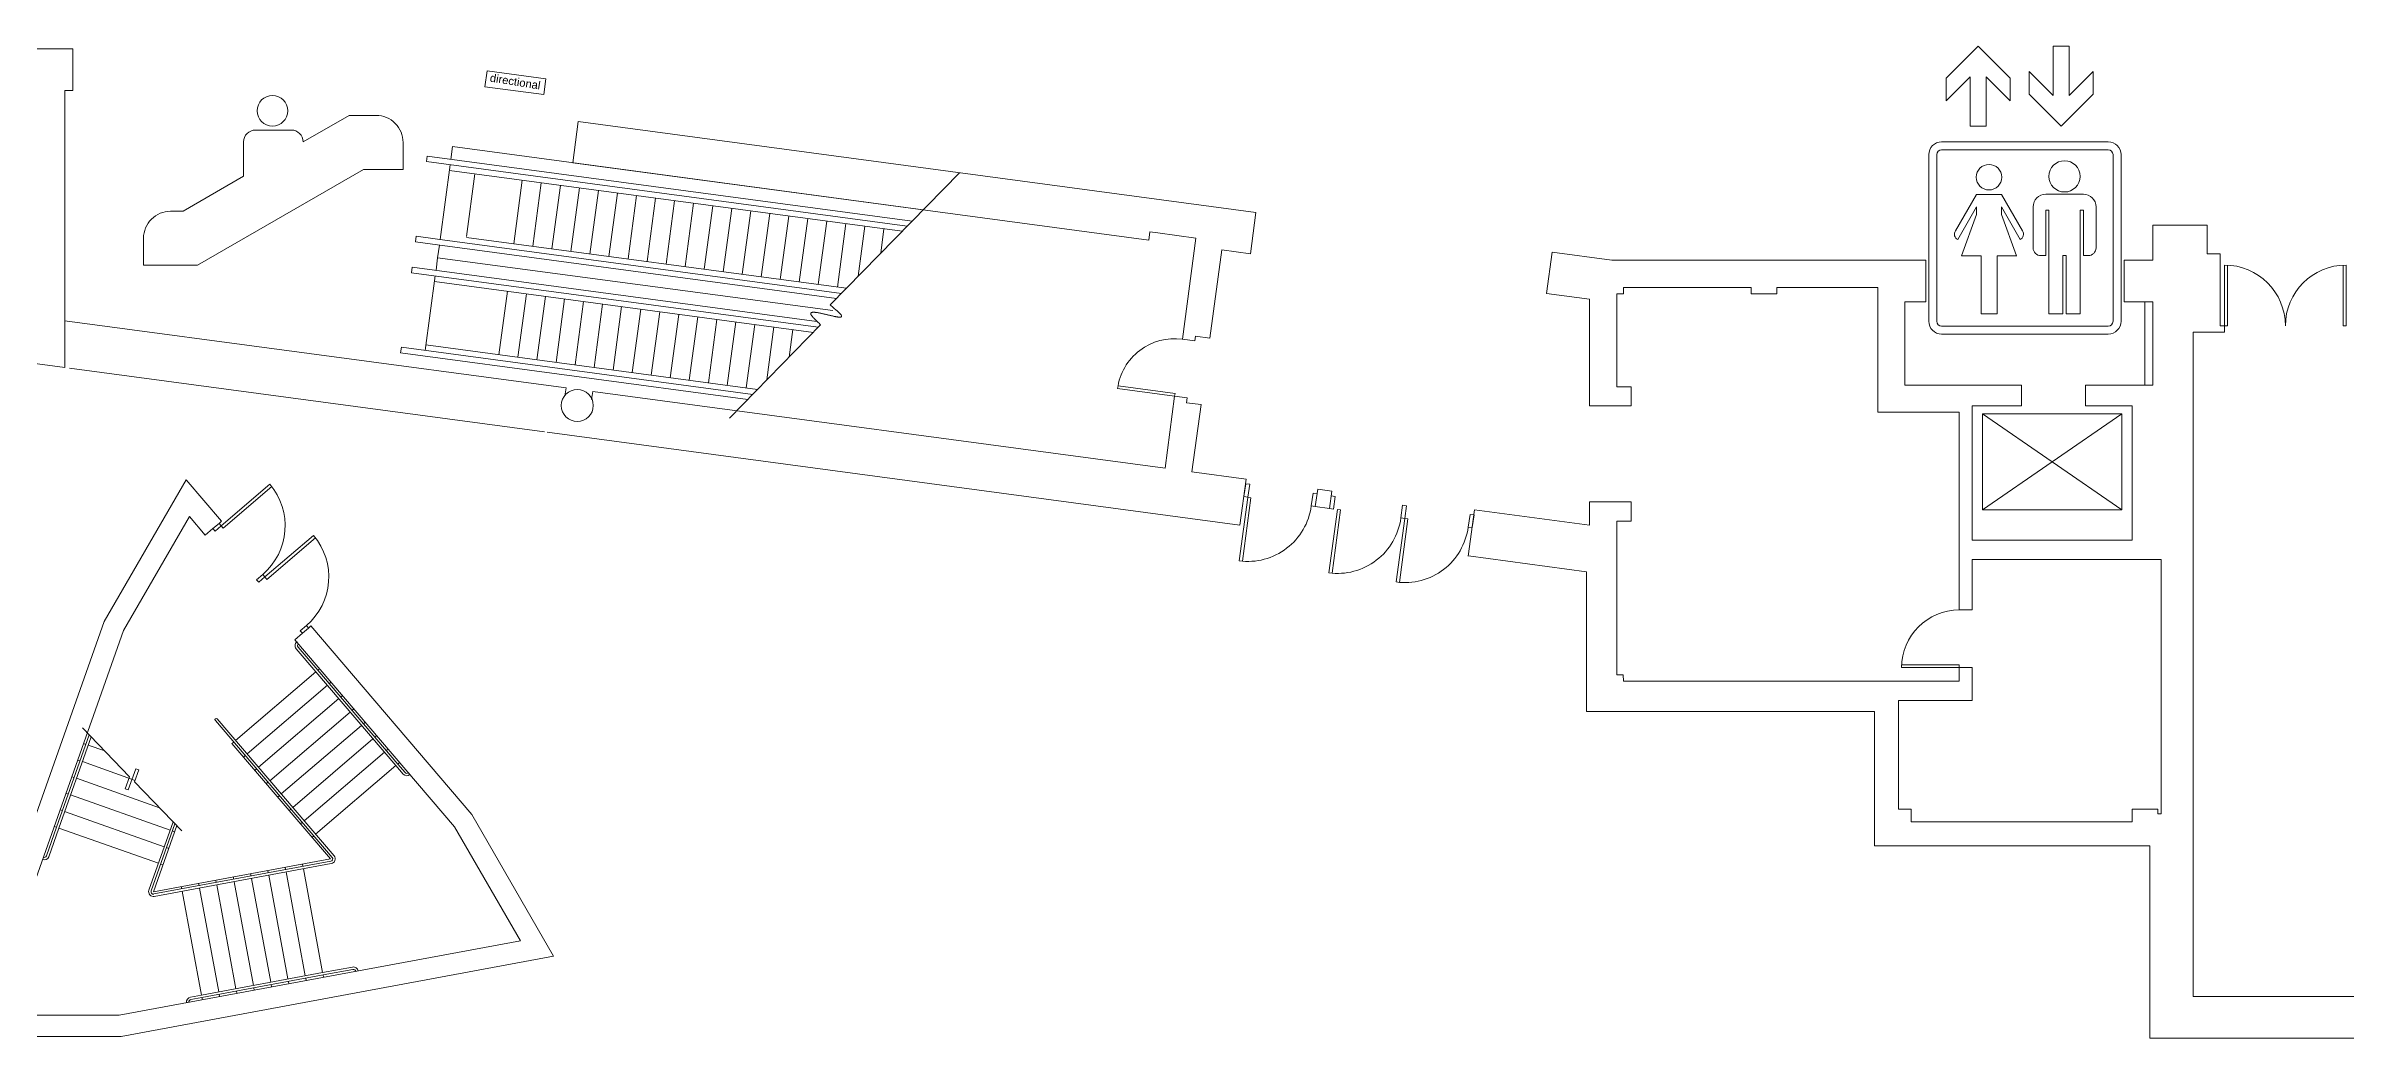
# Model space of a CAD drawing. Header units: inches. Extents: x -10671 to 1761, y -674 to 7170.
# Drawn here: x -3972 to -2535, y -671 to -51 of the extents above; entities that cross this region are included whole.
import ezdxf

# ---------------------------------------------------------------- set-up
doc = ezdxf.new("R2010")
doc.units = ezdxf.units.IN
doc.header["$LTSCALE"] = 19.2
doc.header["$MEASUREMENT"] = 0
doc.layers.add('DWG-0', color=7, linetype='Continuous', lineweight=18)
doc.layers.add('Venue-Walls and Doors', color=7, linetype='Continuous', lineweight=5)
doc.layers.add('Venue-Columns', color=7, linetype='Continuous', lineweight=18, true_color=0xc0c0c0)
doc.layers.add('Venue-Text-Facility', color=4, linetype='Continuous', lineweight=5, true_color=0x00ffff)
doc.styles.add('Arial', font='Arial')

# ---------------------------------------------------------------- blocks, each defined once
blk = doc.blocks.new('A-xp01$0$AD04A')
at = {"layer": 'DWG-0'}
for p, q in [((-1, 1), (-1, 0)), ((-0.951, 0), (-0.951, 0.999)), ((0.951, 0), (0.951, 0.999)), ((1, 1), (1, 0)), ((-1, 0), (-0.951, 0)), ((1, 0), (0.951, 0))]:
    blk.add_line(p, q, dxfattribs=at)
for centre, start, end in [((-1, 0), 0, 90), ((1, 0), 90, 180)]:
    blk.add_arc(centre, 1, start, end, dxfattribs=at)
blk = doc.blocks.new('A-xp01$0$AD03A')
at = {"layer": 'DWG-0'}
for p, q in [((0, 1), (0, 0)), ((0.049, 0), (0.049, 0.999)), ((0, 0), (0.049, 0))]:
    blk.add_line(p, q, dxfattribs=at)
blk.add_arc((0, 0), 1, 0, 90, dxfattribs=at)
blk = doc.blocks.new('A-xp01$0$AD05A')
at = {"layer": 'DWG-0'}
for p, q in [((0, 0), (0.049, 0)), ((0, 0), (0, -1)), ((0.049, -0.999), (0.049, 0))]:
    blk.add_line(p, q, dxfattribs=at)
blk.add_arc((0, 0), 1, 270, 0, dxfattribs=at)
blk = doc.blocks.new('A-xp01$0$BREAK')
at = {"layer": 'DWG-0'}
blk.add_open_spline([(0, 0), (2.1, 8.6), (3.8, 10.1), (5.1, 6.6), (6.4, 0.7), (7.8, -5.3), (9.4, -9), (11.3, -7.9), (13.8, 0.1)], degree=2, dxfattribs=at)
blk = doc.blocks.new('A-xp01$0$AA22B')
at = {"layer": 'DWG-0'}
for p, q in [((0, 0), (0, -4.666)), ((1, 0), (1, -4.666)), ((-1, -5.666), (-1, -6.666))]:
    blk.add_line(p, q, dxfattribs=at)
for radius in [2, 1]:
    blk.add_arc((-1, -4.666), radius, 270, 0, dxfattribs=at)
blk = doc.blocks.new('A-xp01$0$AA22C')
at = {"layer": 'DWG-0'}
for p, q in [((0, 0), (0, -12.666)), ((1, 0), (1, -12.666)), ((-1, -13.666), (-1, -14.666))]:
    blk.add_line(p, q, dxfattribs=at)
for radius in [2, 1]:
    blk.add_arc((-1, -12.666), radius, 270, 0, dxfattribs=at)
blk = doc.blocks.new('WOMEN')
at = {"layer": 'Venue-Text-Facility'}
for p, q in [((-8, 76), (-21.5, 52.7)), ((-8, 76), (7.8, 76)), ((7.8, 76), (21.2, 52.7)), ((-8, 68), (-20, 47.2)), ((-8, 63.1), (-17.5, 37)), ((-8, 68), (-8, 63.1)), ((7.8, 68), (7.8, 63.1)), ((7.8, 68), (19.8, 47.2)), ((7.8, 63.1), (17.3, 37)), ((-5, 37), (-17.5, 37)), ((-5, 37), (-5, 0)), ((5, 37), (5, 0)), ((17.5, 37), (5, 37)), ((-5, 0), (5, 0))]:
    blk.add_line(p, q, dxfattribs=at)
blk.add_circle((-0.1, 86.9), 8.11, dxfattribs=at)
for centre, start, end in [((-18.4, 50.6), 145.7954, 244.2046), ((18.1, 50.6), 295.7954, 34.2046)]:
    blk.add_arc(centre, 3.74, start, end, dxfattribs=at)
blk = doc.blocks.new('WOMENSROOM')
at = {"layer": 'Venue-Text-Facility'}
blk.add_blockref('WOMEN', (-8.5, -7), dxfattribs=at)
blk = doc.blocks.new('MEN')
at = {"layer": 'Venue-Text-Facility'}
for p, q in [((-2, 76), (22, 76)), ((-10, 42), (-10, 68)), ((-2, 37), (-2, 66)), ((-2, 66), (0, 66)), ((0, 0), (0, 66)), ((20, 66), (20, 0)), ((20, 66), (22, 66)), ((22, 66), (22, 37)), ((30, 68), (30, 42)), ((-2, 37), (-5, 37)), ((11, 37), (9, 37)), ((9, 0), (9, 37)), ((11, 0), (11, 37)), ((25, 37), (22, 37)), ((0, 0), (9, 0)), ((11, 0), (20, 0))]:
    blk.add_line(p, q, dxfattribs=at)
blk.add_circle((10, 87.4), 9.93, dxfattribs=at)
for centre, radius, start, end in [((-2, 68), 8, 90, 180), ((22, 68), 8, 0, 90), ((-5, 42), 5, 180, 270), ((25, 42), 5, 270, 0)]:
    blk.add_arc(centre, radius, start, end, dxfattribs=at)
blk = doc.blocks.new('ELEV')
at = {"layer": 'Venue-Text-Facility'}
for p, q in [((17.9, 102), (6.9, 91)), ((17.9, 102), (28.9, 91)), ((43.59, 85.03), (43.59, 102)), ((49.09, 102), (43.59, 102)), ((49.09, 85.03), (49.09, 102)), ((15.15, 91.48), (6.9, 83.23)), ((6.9, 91), (6.9, 83.23)), ((15.15, 91.48), (15.15, 74.5)), ((20.65, 91.48), (20.65, 74.5)), ((20.65, 91.48), (28.9, 83.23)), ((28.9, 91), (28.9, 83.23)), ((43.59, 85.03), (35.34, 93.28)), ((35.34, 85.5), (35.34, 93.28)), ((49.09, 85.03), (57.34, 93.28)), ((57.34, 85.5), (57.34, 93.28)), ((46.34, 74.5), (35.34, 85.5)), ((46.34, 74.5), (57.34, 85.5)), ((15.15, 74.5), (20.65, 74.5)), ((0.92, 64.71), (0.92, 7.51)), ((3.67, 64.71), (3.67, 7.51)), ((5.32, 69.11), (62.52, 69.11)), ((5.32, 66.36), (62.52, 66.36)), ((64.17, 64.71), (64.17, 7.51)), ((66.92, 64.71), (66.92, 7.51)), ((5.32, 5.86), (62.52, 5.86)), ((5.32, 3.11), (62.52, 3.11))]:
    blk.add_line(p, q, dxfattribs=at)
for centre, radius, start, end in [((5.32, 64.71), 4.4, 90, 180), ((5.32, 64.71), 1.65, 90, 180), ((62.52, 64.71), 4.4, 0, 90), ((62.52, 64.71), 1.65, 0, 90), ((5.32, 7.51), 4.4, 180, 270), ((5.32, 7.51), 1.65, 180, 270), ((62.52, 7.51), 4.4, 270, 0), ((62.52, 7.51), 1.65, 270, 0)]:
    blk.add_arc(centre, radius, start, end, dxfattribs=at)
at = {"layer": 'Venue-Text-Facility', "xscale": 0.5399999999999636, "yscale": 0.5399999999999636, "zscale": 0.5399999999999636}
for name, p in [('WOMENSROOM', (26.24, 13.83)), ('MEN', (42.13, 10.06))]:
    blk.add_blockref(name, p, dxfattribs=at)
blk = doc.blocks.new('ESCALATOR')
at = {"layer": 'Venue-Text-Facility', "flags": 128}
blk.add_lwpolyline([(96.54, 37.8), (96.54, 47.8, 0.414214), (86.54, 57.8), (76.54, 57.8), (59.54, 48.09, 0.414214), (55.24, 52.39), (41.94, 52.39, 0.414166), (37.54, 47.99), (37.54, 35.29), (15.18, 22.38), (10.54, 22.38, 0.414214), (0.54, 12.38), (0.54, 2.38), (20.54, 2.38), (81.9, 37.8), (96.54, 37.8)], format="xyb", close=True, dxfattribs=at)
blk.add_lwpolyline([(96.54, 37.8), (96.54, 47.8, 0.414214), (86.54, 57.8), (76.54, 57.8), (59.54, 47.99)], format="xyb", dxfattribs=at)
at = {"layer": 'Venue-Text-Facility'}
blk.add_circle((48.22, 59.52), 5.66, dxfattribs=at)

msp = doc.modelspace()

# ---------------------------------------------------------------- linework, layer by layer
at = {"layer": 'Venue-Columns'}
msp.add_circle((-3639.9, -275.5), 10, dxfattribs=at)
at = {"layer": 'Venue-Walls and Doors'}
for p, q in [((-3696.3, -66.4), (-3697.6, -76.3)), ((-3659.6, -71.3), (-3696.3, -66.4)), ((-3659.6, -71.3), (-3660.9, -81.2)), ((-3660.9, -81.2), (-3697.6, -76.3)), ((-3717.9, -113.7), (-3718.9, -121.7)), ((-3423.8, -153.2), (-3717.9, -113.7)), ((-3733.8, -119.7), (-3734.2, -123.1)), ((-3433.8, -163.5), (-3734.2, -123.1)), ((-3430.7, -160.3), (-3733.8, -119.7)), ((-3719.4, -125.1), (-3725.6, -171.7)), ((-3436.8, -166.6), (-3719.8, -128.6)), ((-3704, -130.7), (-3709.2, -169.8)), ((-3674.3, -134.7), (-3679.6, -174.4)), ((-3662.4, -136.3), (-3667.7, -176)), ((-3650.5, -137.9), (-3655.8, -177.6)), ((-3638.6, -139.5), (-3643.9, -179.2)), ((-3626.7, -141.1), (-3632, -180.8)), ((-3614.8, -142.7), (-3620.1, -182.3)), ((-3481.9, -212.6), (-3401.1, -130)), ((-3602.9, -144.3), (-3608.2, -183.9)), ((-3591, -145.9), (-3596.3, -185.5)), ((-3579.1, -147.5), (-3584.4, -187.1)), ((-3567.2, -149.1), (-3572.5, -188.7)), ((-3555.3, -150.7), (-3560.6, -190.3)), ((-3543.4, -152.3), (-3548.7, -191.9)), ((-3531.5, -153.9), (-3536.8, -193.5)), ((-3519.6, -155.5), (-3525, -195.1)), ((-3507.7, -157.1), (-3513.1, -196.7)), ((-3740.5, -169.7), (-3741, -173.2)), ((-3740.5, -169.7), (-3727.2, -171.5)), ((-3727.2, -171.5), (-3474.8, -205.4)), ((-3709.2, -170.4), (-3471.8, -202.2)), ((-3495.9, -158.7), (-3501.2, -198.3)), ((-3484, -160.3), (-3489.3, -199.9)), ((-3472.1, -161.8), (-3477.4, -201.5)), ((-3460.2, -163.4), (-3464.4, -194.7)), ((-3448.3, -165), (-3450.3, -180.3)), ((-2655.3, -162.7), (-2655.3, -184.7)), ((-2621.3, -162.7), (-2655.3, -162.7)), ((-2621.3, -162.7), (-2655.3, -162.7)), ((-2655.3, -162.7), (-2655.3, -184.7)), ((-2621.3, -162.7), (-2655.3, -162.7)), ((-2621.3, -180.7), (-2621.3, -162.7)), ((-2621.3, -180.7), (-2621.3, -162.7)), ((-2621.3, -180.7), (-2621.3, -162.7)), ((-3741, -173.2), (-3727.2, -175)), ((-3727.2, -183.1), (-3728.2, -191)), ((-3727.2, -175), (-3477.9, -208.5)), ((-3726.1, -175.2), (-3727.2, -183.1)), ((-3727.2, -183.1), (-3480.3, -216.1)), ((-3034.3, -205.4), (-3030.6, -179.7)), ((-3030.6, -179.7), (-2993.4, -184.7)), ((-2797.2, -210.7), (-2797.2, -184.7)), ((-2673.3, -210.7), (-2673.3, -184.7)), ((-2673.3, -210.7), (-2673.3, -184.7)), ((-2655.3, -184.7), (-2673.3, -184.7)), ((-2655.3, -184.7), (-2673.3, -184.7)), ((-2613.3, -180.7), (-2621.3, -180.7)), ((-2613.3, -180.7), (-2621.3, -180.7)), ((-2613.3, -180.7), (-2621.3, -180.7)), ((-2613.3, -225.7), (-2613.3, -180.7)), ((-2613.3, -225.7), (-2613.3, -180.7)), ((-2613.3, -225.7), (-2613.3, -180.7)), ((-3743.1, -189.1), (-3743.6, -192.5)), ((-3489.3, -226.6), (-3743.6, -192.5)), ((-3743.1, -189.1), (-3490.2, -223)), ((-3728.7, -194.5), (-3734.9, -241.1)), ((-3492.4, -229.8), (-3729.2, -198)), ((-3683.6, -204.1), (-3688.9, -243.7)), ((-3671.7, -205.7), (-3677, -245.3)), ((-3659.8, -207.3), (-3665.1, -246.9)), ((-3647.9, -208.9), (-3653.2, -248.5)), ((-3636, -210.5), (-3641.3, -250.1)), ((-3624.1, -212.1), (-3629.4, -251.7)), ((-3612.2, -213.7), (-3617.5, -253.3)), ((-3600.3, -215.3), (-3605.6, -254.9)), ((-3034.3, -205.4), (-3007.3, -209.1)), ((-3007.3, -275.7), (-3007.3, -209.1)), ((-2990.3, -263.7), (-2990.3, -205.7)), ((-2827.2, -279.7), (-2827.2, -201.7)), ((-2810.2, -262.7), (-2810.2, -210.7)), ((-2797.2, -210.7), (-2810.2, -210.7)), ((-2673.3, -210.7), (-2655.3, -210.7)), ((-2673.3, -210.7), (-2660.3, -210.7)), ((-2660.3, -262.7), (-2660.3, -210.7)), ((-2655.3, -262.7), (-2655.3, -210.7)), ((-3654.8, -263.4), (-3960.2, -222.5)), ((-3588.4, -216.9), (-3593.7, -256.5)), ((-3576.5, -218.5), (-3581.8, -258.1)), ((-3564.6, -220.1), (-3569.9, -259.7)), ((-3552.7, -221.7), (-3558, -261.3)), ((-3540.8, -223.2), (-3546.2, -262.9)), ((-3487.9, -225.1), (-3544.7, -283.3)), ((-3528.9, -224.8), (-3534.3, -264.5)), ((-3517.1, -226.4), (-3521.5, -259.5)), ((-3505.2, -228), (-3507.5, -245.2)), ((-2630.2, -644.7), (-2630.2, -229.7)), ((-2630.2, -637.7), (-2630.2, -229.7)), ((-2610.5, -229.7), (-2630.2, -229.7)), ((-2610.5, -229.7), (-2630.2, -229.7)), ((-2610.5, -229.7), (-2630.2, -229.7)), ((-2610.5, -225.7), (-2613.3, -225.7)), ((-2610.5, -225.7), (-2613.3, -225.7)), ((-2610.5, -225.7), (-2613.3, -225.7)), ((-2610.5, -225.7), (-2610.5, -229.7)), ((-2610.5, -225.7), (-2610.5, -229.7)), ((-2610.5, -225.7), (-2610.5, -229.7)), ((-3749.8, -239.1), (-3750.3, -242.6)), ((-3750.3, -242.6), (-3533.4, -271.7)), ((-3749.8, -239.1), (-3530.3, -268.5)), ((-3734.5, -237.6), (-3527.3, -265.4)), ((-3957.3, -252.1), (-3660.3, -292)), ((-3654.8, -263.4), (-3646.9, -264.5)), ((-3646.9, -264.5), (-3647.6, -269.5)), ((-3630.3, -266.7), (-3631, -271.7)), ((-3630.3, -266.7), (-3272.6, -314.7)), ((-3272.6, -314.7), (-3266.6, -269.7)), ((-3266.6, -269.7), (-3258.7, -270.7)), ((-3259.1, -273.7), (-3258.7, -270.7)), ((-2981.3, -275.7), (-2981.3, -263.7)), ((-2737.3, -275.7), (-2737.3, -262.7)), ((-2697.3, -275.7), (-2697.3, -262.7)), ((-3259.1, -273.7), (-3250.1, -274.9)), ((-3255.8, -317), (-3250.1, -274.9)), ((-2776.3, -403.2), (-2776.3, -279.7)), ((-2768.3, -359.7), (-2768.3, -275.7)), ((-2761.8, -340.7), (-2674.8, -280.7)), ((-2761.8, -280.7), (-2674.8, -340.7)), ((-2761.8, -340.7), (-2761.8, -280.7)), ((-2761.8, -280.7), (-2674.8, -280.7)), ((-2674.8, -280.7), (-2674.8, -340.7)), ((-2668.3, -359.7), (-2668.3, -275.7)), ((-2668.3, -359.7), (-2668.3, -275.7)), ((-3658.7, -292.2), (-3225.8, -350.3)), ((-3884.4, -322), (-3935.5, -410.5)), ((-3862.3, -347.8), (-3884.4, -322)), ((-3255.8, -317), (-3221.9, -321.5)), ((-3225.8, -350.3), (-3221.9, -321.5)), ((-3223.3, -332.3), (-3222.2, -324.4)), ((-3219.7, -324.7), (-3222.2, -324.4)), ((-3220.8, -332.7), (-3219.7, -324.7)), ((-3181.2, -338.2), (-3180.1, -330.3)), ((-3177.7, -330.7), (-3180.1, -330.3)), ((-3178.8, -338.6), (-3177.2, -327.7)), ((-3168.3, -328.9), (-3177.2, -327.7)), ((-3169.9, -339.8), (-3168.3, -328.9)), ((-3220.8, -332.7), (-3223.3, -332.3)), ((-3178.8, -338.6), (-3181.2, -338.2)), ((-3169.9, -339.8), (-3178.8, -338.6)), ((-3167.4, -340.2), (-3169.9, -339.8)), ((-3166.3, -332.3), (-3168.7, -331.9)), ((-3167.4, -340.2), (-3166.3, -332.3)), ((-3083.1, -369.6), (-3079.2, -340.7)), ((-3007.3, -350.3), (-3079.2, -340.7)), ((-3007.3, -350.3), (-3007.3, -335.7)), ((-2981.3, -347.7), (-2981.3, -335.7)), ((-2674.8, -340.7), (-2761.8, -340.7)), ((-3882.3, -344.8), (-3923.4, -416.1)), ((-3872.4, -356.4), (-3882.3, -344.8)), ((-3867.6, -352.4), (-3863.8, -349.1)), ((-3866.3, -353.9), (-3867.6, -352.4)), ((-3862.5, -350.6), (-3866.3, -353.9)), ((-3862.5, -350.6), (-3863.8, -349.1)), ((-2990.3, -443.7), (-2990.3, -347.7)), ((-3083, -369.4), (-3009.3, -379.3)), ((-2768.3, -403.2), (-2768.3, -371.7)), ((-2650.2, -371.7), (-2650.2, -530.7)), ((-2650.2, -530.7), (-2650.2, -371.7)), ((-2650.2, -530.7), (-2650.2, -371.7)), ((-3840.3, -384.3), (-3836.5, -381.1)), ((-3839, -385.8), (-3840.3, -384.3)), ((-3835.2, -382.6), (-3839, -385.8)), ((-3835.2, -382.6), (-3836.5, -381.1)), ((-3009.3, -466.7), (-3009.3, -379.3)), ((-3935.5, -410.5), (-4027.3, -669.7)), ((-3923.4, -416.1), (-4008.5, -656.5)), ((-3813, -416.2), (-3809.2, -413)), ((-3811.7, -417.8), (-3813, -416.2)), ((-3807.9, -414.5), (-3811.7, -417.8)), ((-3807.9, -414.5), (-3809.2, -413)), ((-3705.8, -531), (-3806.4, -413.2)), ((-2776.3, -403.2), (-2768.3, -403.2)), ((-3716.7, -538.7), (-3816.5, -421.8)), ((-3853.5, -484.8), (-3803.3, -441.9)), ((-3803.3, -441.9), (-3753.3, -500.5)), ((-3802.1, -440.9), (-3801, -440)), ((-3802.1, -440.9), (-3752.1, -499.5)), ((-2776.3, -439.2), (-2768.3, -439.2)), ((-2776.3, -447.7), (-2776.3, -439.2)), ((-2768.3, -459.7), (-2768.3, -439.2)), ((-3846.3, -493.1), (-3796.1, -450.3)), ((-3839.2, -501.5), (-3789, -458.6)), ((-3795, -449.3), (-3793.9, -448.3)), ((-3787.9, -457.7), (-3786.7, -456.7)), ((-2986.2, -447.7), (-2776.3, -447.7)), ((-2814.3, -527.7), (-2814.3, -459.7)), ((-2814.3, -459.7), (-2768.3, -459.7)), ((-3866.1, -472.3), (-3793.1, -557.8)), ((-3865, -471.3), (-3791.9, -556.8)), ((-3832, -509.9), (-3781.8, -467)), ((-3780.7, -466), (-3779.6, -465.1)), ((-3773.6, -474.4), (-3772.4, -473.4)), ((-3009.3, -466.7), (-2829.3, -466.7)), ((-2829.3, -550.7), (-2829.3, -466.7)), ((-3965.3, -539), (-3944.9, -481.3)), ((-3963.9, -539.5), (-3943.7, -482.5)), ((-3919.7, -507.4), (-3949.2, -476.8)), ((-3947, -487.2), (-3948.4, -486.7)), ((-3947, -487.2), (-3948.4, -486.7)), ((-3935.2, -491.3), (-3945.6, -487.7)), ((-3855.7, -486.7), (-3854.6, -485.8)), ((-3794.2, -558.8), (-3855.7, -486.7)), ((-3824.9, -518.2), (-3774.7, -475.4)), ((-3817.7, -526.6), (-3767.6, -483.7)), ((-3766.4, -482.8), (-3765.3, -481.8)), ((-3950.7, -497.5), (-3952.1, -497)), ((-3950.7, -497.5), (-3952.1, -497)), ((-3916.2, -509.7), (-3949.2, -498)), ((-3915.8, -502.5), (-3920.5, -515.7)), ((-3913.9, -503.1), (-3915.8, -502.5)), ((-3848.6, -495.1), (-3847.5, -494.1)), ((-3841.5, -503.5), (-3840.3, -502.5)), ((-3810.6, -535), (-3760.4, -492.1)), ((-3803.5, -543.3), (-3753.3, -500.5)), ((-3759.3, -491.1), (-3758.1, -490.2)), ((-3752.1, -499.5), (-3751, -498.5)), ((-3954.3, -507.9), (-3955.7, -507.4)), ((-3954.3, -507.9), (-3955.7, -507.4)), ((-3901.1, -526.8), (-3952.9, -508.4)), ((-3922.4, -515), (-3919.7, -507.4)), ((-3920.5, -515.7), (-3922.4, -515)), ((-3916.6, -510.7), (-3913.9, -503.1)), ((-3887.1, -541.3), (-3916.6, -510.7)), ((-3834.3, -511.8), (-3833.2, -510.9)), ((-3961.7, -528.6), (-3963.1, -528.1)), ((-3898, -551.2), (-3960.3, -529.1)), ((-3958, -518.3), (-3959.4, -517.8)), ((-3894.4, -540.8), (-3956.6, -518.8)), ((-3827.2, -520.2), (-3826, -519.2)), ((-3820, -528.6), (-3818.9, -527.6)), ((-3654.7, -619.6), (-3705.8, -531)), ((-2652.3, -530.7), (-2650.2, -530.7)), ((-2652.3, -530.7), (-2650.2, -530.7)), ((-2652.3, -530.7), (-2650.2, -530.7)), ((-3965.3, -539), (-3966.8, -538.5)), ((-3901.7, -561.5), (-3963.9, -539.5)), ((-3907.6, -578.3), (-3892.5, -535.6)), ((-3906.2, -578.8), (-3891.4, -536.8)), ((-3890.2, -538), (-3904.8, -579.3)), ((-3891.5, -541.8), (-3893, -541.3)), ((-3812.9, -536.9), (-3811.7, -535.9)), ((-3805.7, -545.3), (-3804.6, -544.3)), ((-3675.5, -610), (-3716.7, -538.7)), ((-2806.3, -535.7), (-2668.3, -535.7)), ((-2673.3, -535.7), (-2668.3, -535.7)), ((-3904.8, -579.3), (-3794.2, -558.8)), ((-3794, -560.2), (-3904.5, -580.7)), ((-3895.2, -552.2), (-3896.6, -551.7)), ((-2829.3, -550.7), (-2657.2, -550.7)), ((-2673.3, -550.7), (-2657.2, -550.7)), ((-2657.2, -670.7), (-2657.2, -550.7)), ((-2657.2, -550.7), (-2657.2, -670.7)), ((-2657.2, -670.7), (-2657.2, -550.7)), ((-3793.7, -561.7), (-3904.3, -582.2)), ((-3898.9, -562.5), (-3900.3, -562)), ((-3876.6, -574), (-3876.3, -575.5)), ((-3865.7, -572), (-3865.5, -573.5)), ((-3854.9, -570), (-3854.6, -571.5)), ((-3854.4, -573), (-3842.3, -637.9)), ((-3854.4, -573), (-3842.3, -637.9)), ((-3844.1, -568), (-3843.8, -569.5)), ((-3843.6, -571), (-3831.5, -635.9)), ((-3833.3, -566), (-3833, -567.5)), ((-3832.7, -569), (-3820.7, -633.8)), ((-3822.5, -564), (-3822.2, -565.5)), ((-3821.9, -566.9), (-3809.9, -631.8)), ((-3811.7, -562), (-3811.4, -563.5)), ((-3811.1, -564.9), (-3799.1, -629.8)), ((-3887.4, -576), (-3887.1, -577.5)), ((-3886.8, -579), (-3874.8, -643.9)), ((-3876, -577), (-3864, -641.9)), ((-3865.2, -575), (-3853.2, -639.9)), ((-3926.2, -656.5), (-3675.5, -610)), ((-3925, -669.7), (-3654.7, -619.6)), ((-3799.1, -629.8), (-3874.8, -643.9)), ((-3798.8, -631.3), (-3874.5, -645.3)), ((-3798.8, -631.3), (-3798.5, -632.8)), ((-3874.5, -645.3), (-3874.2, -646.8)), ((-3874.5, -645.3), (-3874.2, -646.8)), ((-3863.7, -643.3), (-3863.4, -644.8)), ((-3863.7, -643.3), (-3863.4, -644.8)), ((-3852.9, -641.3), (-3852.6, -642.8)), ((-3852.9, -641.3), (-3852.6, -642.8)), ((-3842.1, -639.3), (-3841.8, -640.8)), ((-3842.1, -639.3), (-3841.8, -640.8)), ((-3831.3, -637.3), (-3831, -638.8)), ((-3831.3, -637.3), (-3831, -638.8)), ((-3820.4, -635.3), (-3820.2, -636.8)), ((-3809.6, -633.3), (-3809.4, -634.8)), ((-2095.3, -644.7), (-2630.2, -644.7)), ((-4008.5, -656.5), (-3926.2, -656.5)), ((-4027.3, -669.7), (-3925, -669.7)), ((-2657.2, -670.7), (-2578.3, -670.7)), ((-2657.2, -670.7), (-2578.3, -670.7))]:
    msp.add_line(p, q, dxfattribs=at)
at = {"layer": 'Venue-Walls and Doors', "linetype": 'Continuous'}
for p, q in [((-2993.4, -184.7), (-2797.2, -184.7)), ((-2986.2, -201.7), (-2906.3, -201.7)), ((-2890.3, -201.7), (-2827.2, -201.7)), ((-2990.3, -263.7), (-2981.3, -263.7)), ((-2810.2, -262.7), (-2737.3, -262.7)), ((-2697.3, -262.7), (-2660.3, -262.7)), ((-2673.3, -262.7), (-2655.3, -262.7)), ((-3007.3, -275.7), (-2981.3, -275.7)), ((-2827.2, -279.7), (-2776.3, -279.7)), ((-2768.3, -275.7), (-2737.3, -275.7)), ((-2697.3, -275.7), (-2668.3, -275.7)), ((-2673.3, -275.7), (-2668.3, -275.7)), ((-3007.3, -335.7), (-2981.3, -335.7)), ((-2990.3, -347.7), (-2981.3, -347.7)), ((-2768.3, -359.7), (-2668.3, -359.7)), ((-2768.3, -371.7), (-2650.2, -371.7)), ((-2673.3, -359.7), (-2668.3, -359.7)), ((-2673.3, -371.7), (-2650.2, -371.7)), ((-2071.3, -670.7), (-2657.2, -670.7))]:
    msp.add_line(p, q, dxfattribs=at)
at = {"layer": 'Venue-Walls and Doors', "color": 7}
for p, q in [((-3872.4, -356.4), (-3867.6, -352.4)), ((-3863.8, -349.1), (-3862.3, -347.8)), ((-3807.9, -414.5), (-3806.4, -413.2)), ((-3816.5, -421.8), (-3811.7, -417.8))]:
    msp.add_line(p, q, dxfattribs=at)
at = {"layer": 'Venue-Walls and Doors', "flags": 128}
for points in [[(-4175.2, -222.9), (-3960.2, -251.7), (-3960.2, -78.7), (-3955.2, -78.7), (-3955.2, -52.7), (-4006.2, -52.7), (-4006.2, -65.7), (-4009.2, -65.7), (-4009.2, -73.7), (-3980.2, -73.7), (-3980.2, -219.8), (-4155.2, -196.3), (-4155.2, -73.7), (-4049.2, -73.7), (-4049.2, -65.7), (-4052.2, -65.7), (-4052.2, -52.7), (-4175.2, -52.7), (-4175.2, -222.9)], [(-3219.3, -180.6), (-3215.9, -154.8), (-3639.3, -98), (-3642.8, -123.8), (-3282.8, -172.1), (-3282.1, -166.9), (-3277.1, -167.5), (-3253.4, -171), (-3261.8, -234), (-3253.9, -235), (-3253.5, -232.1), (-3244.6, -233.3), (-3237.2, -178.2), (-3219.3, -180.6), (-3215.9, -154.8)], [(-2986.2, -201.7), (-2986.2, -205.7), (-2990.3, -205.7)], [(-2890.3, -201.7), (-2890.3, -205.7), (-2906.3, -205.7), (-2906.3, -201.7)], [(-2990.3, -443.7), (-2986.3, -443.7), (-2986.2, -447.7)], [(-2814.3, -527.7), (-2806.3, -527.7), (-2806.3, -535.7)], [(-2652.3, -530.7), (-2652.3, -527.7), (-2668.3, -527.7), (-2668.3, -535.7)]]:
    msp.add_lwpolyline(points, dxfattribs=at)
for points in [[(-3125.3, -345.7), (-3122.8, -346.1), (-3121.7, -338.2), (-3124.2, -337.8)], [(-3083.1, -351.4), (-3080.7, -351.7), (-3079.5, -343.8), (-3082, -343.5)]]:
    msp.add_lwpolyline(points, close=True, dxfattribs=at)
at = {"layer": 'Venue-Walls and Doors'}
for centre, radius, start, end in [((-3865.6, -471.8), 0.75, 40.5001, 220.5001), ((-3794.2, -558.8), 1.5, 280.4999, 40.4999), ((-3794.2, -558.8), 3, 280.4999, 40.4999), ((-3904.8, -579.3), 3, 160.4999, 280.4999), ((-3904.8, -579.3), 1.5, 160.4999, 280.4999)]:
    msp.add_arc(centre, radius, start, end, dxfattribs=at)

# ---------------------------------------------------------------- block references
at = {"layer": 'Venue-Text-Facility'}
for name, p, xscale, yscale, zscale in [('ELEV', (-2797, -236.5), 1.82, 1.82, 1.82), ('ESCALATOR', (-3911.9, -191.9), 1.69, 1.69, 1.69)]:
    msp.add_blockref(name, p, dxfattribs=dict(at, xscale=xscale, yscale=yscale, zscale=zscale))
at = {"layer": 'Venue-Walls and Doors', "xscale": 38, "yscale": 38, "zscale": 38}
msp.add_blockref('A-xp01$0$AD04A', (-2572.5, -225.7), dxfattribs=at)
msp.add_blockref('A-xp01$0$AD04A', (-2572.5, -225.7), dxfattribs=at)
at = {"layer": 'Venue-Walls and Doors', "rotation": 244.0356224384122}
msp.add_blockref('A-xp01$0$BREAK', (-3481.9, -212.6), dxfattribs=at)
at = {"layer": 'Venue-Walls and Doors'}
for name, p, xscale, yscale, zscale, rotation in [('A-xp01$0$AD03A', (-3266.6, -269.7), 36, 36, 36, 82.36025147660989), ('A-xp01$0$AD03A', (-3862.5, -350.6), 40, 40, 40, 310.4998872453246), ('A-xp01$0$AD05A', (-3220.9, -332.9), 40, 40, 40, 352.3602874016453), ('A-xp01$0$AD05A', (-3164.9, -340.4), 40, 40, 40, 352.3602874016453), ('A-xp01$0$AD03A', (-3835.2, -382.6), 40, 40, 40, 310.4998872453246), ('A-xp01$0$AD05A', (-3122.8, -346.1), 40, 40, 40, 352.3602874016453), ('A-xp01$0$AD03A', (-2776.3, -439.2), 36, 36, 36, 90), ('A-xp01$0$AA22C', (-3802.1, -440.9), 1.5, 1.5, 1.5, 220.5), ('A-xp01$0$AA22C', (-3965.3, -539), 1.5, 1.5, 1.5, 340.5), ('A-xp01$0$AA22C', (-3798.8, -631.3), 1.5, 1.5, 1.5, 100.5)]:
    msp.add_blockref(name, p, dxfattribs=dict(at, xscale=xscale, yscale=yscale, zscale=zscale, rotation=rotation))
at = {"layer": 'Venue-Walls and Doors', "xscale": -1.5, "yscale": 1.5}
for p, rotation in [((-3752.1, -499.5), 40.49977449064976), ((-3874.5, -645.3), 280.4997744906498), ((-3874.5, -645.3), 280.4997744906498)]:
    msp.add_blockref('A-xp01$0$AA22B', p, dxfattribs=dict(at, rotation=rotation))

# ---------------------------------------------------------------- texts
at = {"layer": 'Venue-Walls and Doors', "insert": (-3678.7, -73.1), "char_height": 5, "attachment_point": 5, "rotation": 350.9911, "line_spacing_factor": 0.970891, "style": 'Arial'}
msp.add_mtext('directional', dxfattribs=at)

doc.saveas('drawing.dxf')
